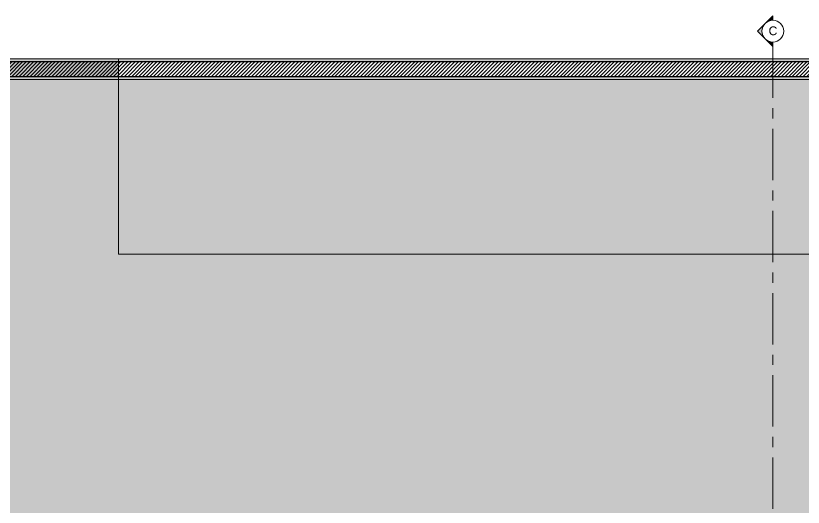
# Model space of a CAD drawing. Header units: metres. Extents: x -77 to -41.1, y -68 to -27.7.
# Drawn here: x -67.51 to -59.84, y -32.47 to -27.68 of the extents above; entities that cross this region are included whole.
import ezdxf

# ---------------------------------------------------------------- set-up
doc = ezdxf.new("R2010")
doc.units = ezdxf.units.M
doc.header["$MEASUREMENT"] = 0
doc.linetypes.add('Dot & Dashed', pattern=[0.6, 0.5, -0.05, 0, -0.05])
for name, color, linetype, lineweight in [('0_Caneta_No__7', 7, 'Continuous', 13), ('0_Caneta_No__98', 7, 'Continuous', 0), ('0_Caneta_No__99', 7, 'Continuous', 20), ('LAJES.EST_Caneta_No__241', 7, 'Continuous', 13), ('PAREDE CONSTRUIR_Caneta_No__241', 7, 'Continuous', 13), ('PAREDE CONSTRUIR_Caneta_No__3', 7, 'Continuous', 25), ('TERRENO.ARQ_Caneta_No__241', 7, 'Continuous', 13)]:
    doc.layers.add(name, color=color, linetype=linetype, lineweight=lineweight)
doc.layers.add('LAJES.EST_Caneta_No__18', color=7, linetype='Continuous', lineweight=0, true_color=0xdfdfdf)
doc.layers.add('PAREDE CONSTRUIR', color=7, linetype='Continuous')
doc.layers.add('TERRENO.ARQ', color=7, linetype='Continuous')
doc.styles.add('GENERATED_STYLE_1', font='arial.ttf')

msp = doc.modelspace()

# ---------------------------------------------------------------- hatches: boundary and pattern name
at = {"linetype": 'Continuous', "lineweight": 0, "true_color": 0x000000}
for points in [[(-60.1393, -27.6815), (-60.2143, -27.7565, -0.198912), (-60.1393, -27.7254)], [(-60.2143, -27.7565), (-60.2893, -27.8315), (-60.2143, -27.9065, -0.414214)], [(-60.1393, -27.9815), (-60.1393, -27.9375, -0.198912), (-60.2143, -27.9065)]]:
    msp.add_hatch(color=18, dxfattribs=at).paths.add_polyline_path(points)
at = {"layer": 'LAJES.EST_Caneta_No__18', "linetype": 'Continuous', "lineweight": 0, "true_color": 0xdfdfdf}
h = msp.add_hatch(dxfattribs=at)
h.set_pattern_fill('Piso_Externo__0003', color=254, style=0, pattern_type=2)
h.set_pattern_definition([(45, (0, 0.6), (-0.1909188, 0.1909188), [0, -0.18, 0, -0.27]), (110, (0.6, 0.6), (0.253717, 0.09234544), [0, -0.132, 0, -0.228])])
h.paths.add_polyline_path([(-76.514, -65.1016), (-73.814, -65.1016, -0.414214), (-75.814, -67.1016), (-66.814, -67.1016, -0.414214), (-68.814, -65.1016), (-68.814, -62.301), (-68.814, -45.4002, -0.414214), (-66.514, -43.1002), (-65.914, -43.1002), (-65.914, -42.3002), (-66.514, -42.3002), (-66.514, -38.2041), (-65.114, -38.2041), (-65.114, -36.7038), (-66.514, -36.7038), (-66.514, -32.5997), (-65.114, -32.5997), (-56.714, -32.5997), (-53.814, -32.5997), (-44.014, -32.5997), (-44.014, -42.3002), (-53.814, -42.3002), (-53.814, -47.1002), (-44.014, -47.1002), (-44.014, -50.8516), (-45.6136, -50.8516), (-45.6136, -52.3506), (-44.014, -52.3506), (-44.014, -60.3006), (-48.9163, -60.3006), (-48.9163, -61.1006), (-44.3609, -61.1006), (-44.3609, -67.1016), (-44.014, -67.1016), (-41.514, -67.1016), (-41.514, -28.1016), (-41.714, -28.1016), (-41.714, -60.3006), (-43.014, -60.3006), (-43.014, -30.0016), (-66.514, -30.0016), (-66.514, -28.1016), (-76.514, -28.1016)])
h.paths.add_polyline_path([(-73.814, -45.1016), (-76.314, -45.1016), (-76.314, -43.0892), (-75.7984, -43.0908, -0.414214), (-73.8139, -45.0876)], flags=0)
h.paths.add_polyline_path([(-73.814, -45.5846, -0.009328), (-73.814, -45.6604)], flags=0)
h.paths.add_polyline_path([(-52.814, -46.3002), (-52.814, -43.1002), (-44.014, -43.1002), (-44.014, -46.3002)], flags=0)
h.paths.add_polyline_path([(-67.714, -34.1), (-76.314, -34.1), (-76.314, -32.5997), (-67.714, -32.5997)], flags=0)
at = {"layer": 'PAREDE CONSTRUIR', "linetype": 'Continuous', "lineweight": 0, "true_color": 0xffffff}
for points in [[(-76.484, -28.1016), (-76.484, -28.1316), (-41.544, -28.1316), (-41.544, -28.1016)], [(-41.714, -28.2716), (-74.114, -28.2716), (-74.114, -28.3016), (-41.714, -28.3016)]]:
    msp.add_hatch(color=7, dxfattribs=at).paths.add_polyline_path(points)
at = {"layer": 'PAREDE CONSTRUIR', "linetype": 'Continuous', "lineweight": 0, "true_color": 0x000000}
h = msp.add_hatch(dxfattribs=at)
h.set_pattern_fill('common_brick_0003', color=18, style=0, pattern_type=2)
h.set_pattern_definition([(45, (0, 0), (-0.0176776695, 0.0176776695), [])])
h.paths.add_polyline_path([(-74.144, -28.1316), (-74.144, -28.2716), (-41.684, -28.2716), (-41.684, -28.1316)])
at = {"layer": 'TERRENO.ARQ', "linetype": 'Continuous', "lineweight": 0, "true_color": 0xc5d9be}
msp.add_hatch(color=9, dxfattribs=at).paths.add_polyline_path([(-66.514, -28.3016), (-66.514, -30.0016), (-43.014, -30.0016), (-43.014, -56.6006), (-41.714, -56.6006), (-41.714, -28.3016), (-43.014, -28.3016)])

# ---------------------------------------------------------------- linework, layer by layer
at = {"layer": '0_Caneta_No__98', "color": 7, "linetype": 'Continuous', "lineweight": 0, "flags": 128}
for points in [[(-60.1393, -27.6815), (-60.1393, -27.7254, 0.198912), (-60.2143, -27.7565)], [(-60.2143, -27.7565, 0.414214), (-60.2143, -27.9065), (-60.2893, -27.8315)], [(-60.1393, -27.9815), (-60.1393, -27.9375, -0.198912), (-60.2143, -27.9065)]]:
    msp.add_lwpolyline(points, format="xyb", close=True, dxfattribs=at)
at = {"layer": '0_Caneta_No__98', "color": 7, "linetype": 'Continuous', "lineweight": 0}
msp.add_circle((-60.1393, -27.8315), 0.1061, dxfattribs=at)
at = {"layer": '0_Caneta_No__99', "color": 7, "linetype": 'Dot & Dashed', "lineweight": 20}
msp.add_line((-60.1393, -27.9815), (-60.1393, -67.6566), dxfattribs=at)
at = {"layer": 'LAJES.EST_Caneta_No__241', "color": 7, "linetype": 'Continuous', "lineweight": 13, "flags": 128}
msp.add_lwpolyline([(-48.9163, -61.1006), (-44.3609, -61.1006), (-44.3609, -67.1016), (-44.014, -67.1016), (-41.514, -67.1016), (-41.514, -28.1016), (-41.714, -28.1016), (-41.714, -60.3006), (-43.014, -60.3006), (-43.014, -30.0016), (-66.514, -30.0016), (-66.514, -28.1016), (-76.514, -28.1016), (-76.514, -65.1016)], dxfattribs=at)
msp.add_lwpolyline([(-48.9163, -61.1006), (-44.3609, -61.1006), (-44.3609, -67.1016), (-44.014, -67.1016), (-41.514, -67.1016), (-41.514, -28.1016), (-41.714, -28.1016), (-41.714, -60.3006), (-43.014, -60.3006), (-43.014, -30.0016), (-66.514, -30.0016), (-66.514, -28.1016), (-76.514, -28.1016), (-76.514, -65.1016)], dxfattribs=at)
msp.add_lwpolyline([(-48.9163, -61.1006), (-44.3609, -61.1006), (-44.3609, -67.1016), (-44.014, -67.1016), (-41.514, -67.1016), (-41.514, -28.1016), (-41.714, -28.1016), (-41.714, -60.3006), (-43.014, -60.3006), (-43.014, -30.0016), (-66.514, -30.0016), (-66.514, -28.1016), (-76.514, -28.1016), (-76.514, -65.1016)], dxfattribs=at)
msp.add_lwpolyline([(-48.9163, -61.1006), (-44.3609, -61.1006), (-44.3609, -67.1016), (-44.014, -67.1016), (-41.514, -67.1016), (-41.514, -28.1016), (-41.714, -28.1016), (-41.714, -60.3006), (-43.014, -60.3006), (-43.014, -30.0016), (-66.514, -30.0016), (-66.514, -28.1016), (-76.514, -28.1016), (-76.514, -65.1016)], dxfattribs=at)
msp.add_lwpolyline([(-48.9163, -61.1006), (-44.3609, -61.1006), (-44.3609, -67.1016), (-44.014, -67.1016), (-41.514, -67.1016), (-41.514, -28.1016), (-41.714, -28.1016), (-41.714, -60.3006), (-43.014, -60.3006), (-43.014, -30.0016), (-66.514, -30.0016), (-66.514, -28.1016), (-76.514, -28.1016), (-76.514, -65.1016)], dxfattribs=at)
at = {"layer": 'PAREDE CONSTRUIR_Caneta_No__241', "color": 7, "linetype": 'Continuous', "lineweight": 13, "flags": 128}
for points in [[(-41.544, -28.1016), (-76.514, -28.1016)], [(-74.114, -28.3016), (-41.714, -28.3016)]]:
    msp.add_lwpolyline(points, dxfattribs=at)
at = {"layer": 'PAREDE CONSTRUIR_Caneta_No__3', "color": 7, "linetype": 'Continuous', "lineweight": 25}
for p, q in [((-41.684, -28.1316), (-74.144, -28.1316)), ((-74.144, -28.2716), (-41.714, -28.2716))]:
    msp.add_line(p, q, dxfattribs=at)
at = {"layer": 'TERRENO.ARQ_Caneta_No__241', "color": 7, "linetype": 'Continuous', "lineweight": 13, "flags": 128}
msp.add_lwpolyline([(-66.514, -28.3016), (-66.514, -30.0016), (-43.014, -30.0016), (-43.014, -56.6006), (-41.714, -56.6006), (-41.714, -28.3016), (-43.014, -28.3016)], close=True, dxfattribs=at)

# ---------------------------------------------------------------- texts
at = {"layer": '0_Caneta_No__7', "color": 7, "lineweight": 13, "insert": (-60.1814, -27.8718), "char_height": 0.085, "attachment_point": 7, "style": 'GENERATED_STYLE_1'}
msp.add_mtext('\\A1;{\\pql;\\pt0;\\fArial|b0|i0|c0|p0;\\W1.000000;C}', dxfattribs=at)

doc.saveas('drawing.dxf')
